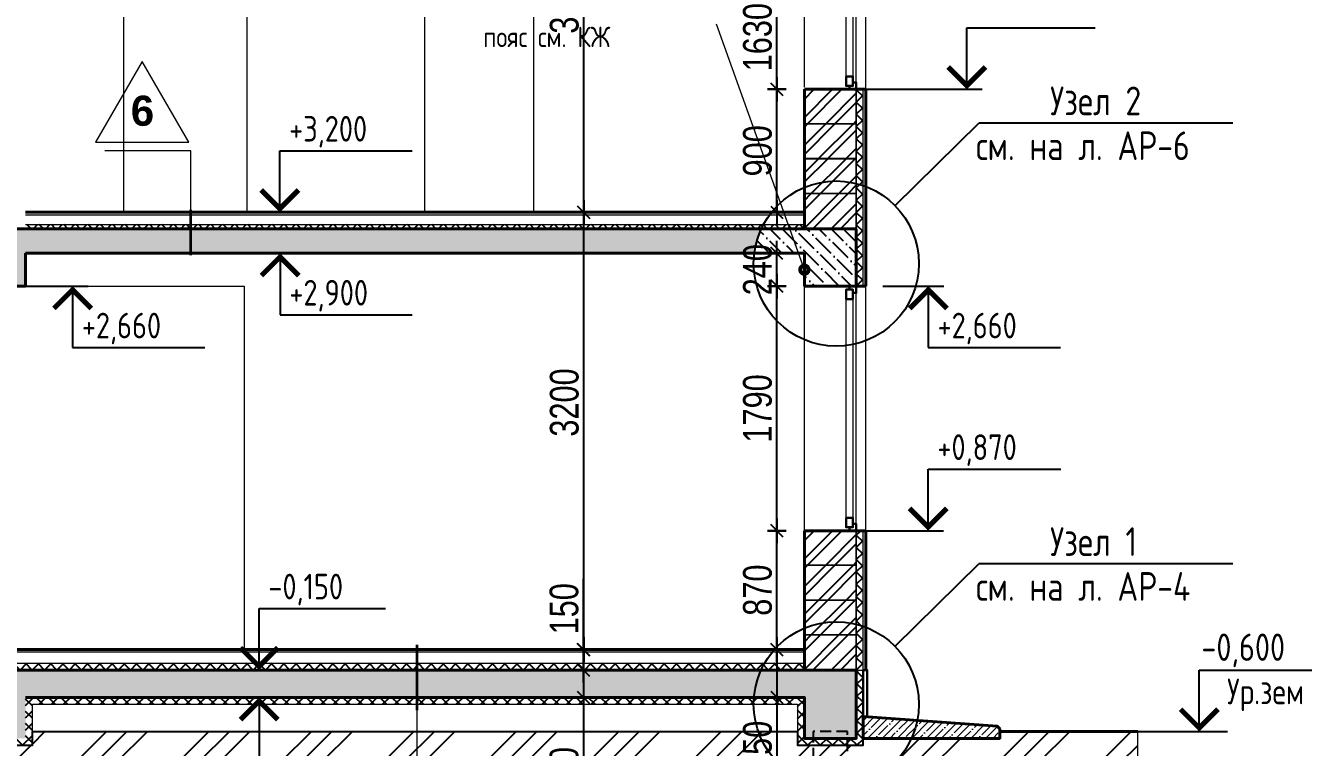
# Model space of a CAD drawing. Extents: x -12289450 to -10763036, y -7834513 to -6150123.
# Drawn here: x -11193412 to -11184059, y -7708437 to -7703154 of the extents above; entities that cross this region are included whole.
import ezdxf
from ezdxf.enums import TextEntityAlignment as Align

# ---------------------------------------------------------------- set-up
doc = ezdxf.new("R2010")
doc.units = 0
doc.header["$LTSCALE"] = 25
doc.header["$PDMODE"] = 35
doc.linetypes.add('HIDDEN', pattern=[9.525, 6.35, -3.175])
doc.linetypes.add('HIDDEN2', pattern=[4.7625, 3.175, -1.5875])
doc.layers.get('DefPoints').update_dxf_attribs({"color": 10, "lineweight": 30})
for name, color, linetype in [('004-ВСПЛИНИИ', 15, 'Continuous'), ('005-РАЗМЕРЫ', 252, 'Continuous'), ('008-ШТРИХОВКА', 252, 'Continuous'), ('Annotation - Text', 7, 'Continuous'), ('Примечания', 7, 'Continuous')]:
    doc.layers.add(name, color=color, linetype=linetype)
for name, color, linetype, lineweight in [('0_Ном_пера__41', 7, 'Continuous', 9), ('___АР Полы_Ном_пера__1', 7, 'Continuous', 5), ('___АР Полы_Ном_пера__41', 7, 'Continuous', 9), ('A-TEXT', 7, 'Continuous', 15), ('SVAYA', 1, 'Continuous', 40), ('text', 1, 'Continuous', 15), ('Интерьер - Лестница_Ном_пера__21', 7, 'Continuous', 40), ('Лестница', 15, 'Continuous', 13), ('СТЕНЫ', 5, 'Continuous', 40), ('тонк', 7, 'Continuous', 20)]:
    doc.layers.add(name, color=color, linetype=linetype, lineweight=lineweight)
doc.layers.add('Окна ArchiCAD_Ном._пера__3', color=7, linetype='Continuous', lineweight=15, true_color=0xff6600)
doc.styles.add('GOST 2.304', font='cs_gost2304.shx')
doc.styles.add('SIMP701', font='simplex701.shx')
doc.styles.add('TXT0', font='txt', dxfattribs={"width": 0.8})
doc.styles.add('СГЕНЕРИР_СТИЛЬ_1', font='arialbd.ttf')
doc.dimstyles.new('Копия(5) РАЗМЕРЫ', dxfattribs={"dimscale": 30, "dimtxt": 7, "dimasz": 0.15, "dimexe": 0, "dimexo": 0, "dimgap": 1.2, "dimtad": 1, "dimdec": 0, "dimzin": 0, "dimdsep": 46, "dimtxsty": 'TXT0', "dimblk1": 'A8MITTA', "dimblk2": 'A8MITTA', "dimsah": 1, "dimcen": 2, "dimse1": 1, "dimse2": 1, "dimadec": 0, "dimazin": 0, "dimtp": 6, "dimtm": 6, "dimtfac": 1, "dimtdec": 0, "dimtofl": 0, "dimtmove": 0, "dimatfit": 3, "dimldrblk": 'A8MITTA', "dimfxl": 0, "dimtolj": 1, "dimtzin": 0, "dimarcsym": 0})

# ---------------------------------------------------------------- blocks, each defined once
blk = doc.blocks.new('A8MITTA', base_point=(3180, 3140))
for p, q in [((3160, 3140), (3200, 3140)), ((3170, 3130), (3190, 3150)), ((3180, 3155), (3180, 3125))]:
    blk.add_line(p, q)
blk = doc.blocks.new('*D112')
at = {"layer": '005-РАЗМЕРЫ', "color": 0, "lineweight": -2, "ltscale": 4, "transparency": 16777216}
blk.add_line((-11187913.4, -7707716.2), (-11187913.4, -7706855.2), dxfattribs=at)
at = {"layer": 'DefPoints', "color": 0, "ltscale": 4, "transparency": 16777216}
for p in [(-11187913.4, -7706850.7), (-11187711.9, -7706850.7), (-11187711.9, -7707720.7)]:
    blk.add_point(p, dxfattribs=at)
at = {"layer": '005-РАЗМЕРЫ', "color": 0, "lineweight": -2, "ltscale": 4, "transparency": 16777216, "xscale": 4.5, "yscale": 4.5, "zscale": 4.5}
for p, rotation in [((-11187913.4, -7706850.7), 90), ((-11187913.4, -7707720.7), 270)]:
    blk.add_blockref('A8MITTA', p, dxfattribs=dict(at, rotation=rotation))
at = {"layer": '005-РАЗМЕРЫ', "color": 0, "lineweight": 25, "ltscale": 4, "transparency": 16777216, "insert": (-11188054.4, -7707285.7), "char_height": 210, "attachment_point": 5, "rotation": 90, "style": 'TXT0'}
blk.add_mtext('\\A1;870', dxfattribs=at)
blk = doc.blocks.new('*D113')
at = {"layer": '005-РАЗМЕРЫ', "color": 0, "lineweight": -2, "ltscale": 4, "transparency": 16777216}
blk.add_line((-11187913.4, -7706846.2), (-11187913.4, -7705065.2), dxfattribs=at)
at = {"layer": 'DefPoints', "color": 0, "ltscale": 4, "transparency": 16777216}
for p in [(-11187913.4, -7705060.7), (-11187711.9, -7705060.7), (-11187711.9, -7706850.7)]:
    blk.add_point(p, dxfattribs=at)
at = {"layer": '005-РАЗМЕРЫ', "color": 0, "lineweight": -2, "ltscale": 4, "transparency": 16777216, "xscale": 4.5, "yscale": 4.5, "zscale": 4.5}
for p, rotation in [((-11187913.4, -7705060.7), 90), ((-11187913.4, -7706850.7), 270)]:
    blk.add_blockref('A8MITTA', p, dxfattribs=dict(at, rotation=rotation))
at = {"layer": '005-РАЗМЕРЫ', "color": 0, "lineweight": 25, "ltscale": 4, "transparency": 16777216, "insert": (-11188054.4, -7705955.7), "char_height": 210, "attachment_point": 5, "rotation": 90, "style": 'TXT0'}
blk.add_mtext('\\A1;1790', dxfattribs=at)
blk = doc.blocks.new('*D114')
at = {"layer": '005-РАЗМЕРЫ', "color": 0, "lineweight": -2, "ltscale": 4, "transparency": 16777216}
blk.add_line((-11187913.4, -7705056.2), (-11187913.4, -7704825), dxfattribs=at)
at = {"layer": 'DefPoints', "color": 0, "ltscale": 4, "transparency": 16777216}
for p in [(-11187913.4, -7704820.5), (-11187711.9, -7704820.5), (-11187711.9, -7705060.7)]:
    blk.add_point(p, dxfattribs=at)
at = {"layer": '005-РАЗМЕРЫ', "color": 0, "lineweight": -2, "ltscale": 4, "transparency": 16777216, "xscale": 4.5, "yscale": 4.5, "zscale": 4.5}
for p, rotation in [((-11187913.4, -7704820.5), 90), ((-11187913.4, -7705060.7), 270)]:
    blk.add_blockref('A8MITTA', p, dxfattribs=dict(at, rotation=rotation))
at = {"layer": '005-РАЗМЕРЫ', "color": 0, "lineweight": 25, "ltscale": 4, "transparency": 16777216, "insert": (-11188054.4, -7704940.6), "char_height": 210, "attachment_point": 5, "rotation": 90, "style": 'TXT0'}
blk.add_mtext('\\A1;240', dxfattribs=at)
blk = doc.blocks.new('*D98')
at = {"layer": '005-РАЗМЕРЫ', "color": 0, "lineweight": -2, "ltscale": 4, "transparency": 16777216}
for p, q in [((-11187913.4, -7707725.2), (-11187913.4, -7708066.2)), ((-11187913.4, -7708070.7), (-11187913.4, -7708674.9))]:
    blk.add_line(p, q, dxfattribs=at)
at = {"layer": 'DefPoints', "color": 0, "ltscale": 4, "transparency": 16777216}
for p in [(-11187913.4, -7707720.7), (-11187711.9, -7707720.7), (-11187711.9, -7708070.7)]:
    blk.add_point(p, dxfattribs=at)
at = {"layer": '005-РАЗМЕРЫ', "color": 0, "lineweight": -2, "ltscale": 4, "transparency": 16777216, "xscale": 4.5, "yscale": 4.5, "zscale": 4.5}
for p, rotation in [((-11187913.4, -7707720.7), 90), ((-11187913.4, -7708070.7), 270)]:
    blk.add_blockref('A8MITTA', p, dxfattribs=dict(at, rotation=rotation))
at = {"layer": '005-РАЗМЕРЫ', "color": 0, "lineweight": 25, "ltscale": 4, "transparency": 16777216, "insert": (-11188054.4, -7708428.9), "char_height": 210, "attachment_point": 5, "rotation": 90, "style": 'TXT0'}
blk.add_mtext('\\A1;350', dxfattribs=at)
blk = doc.blocks.new('*D102')
at = {"layer": '005-РАЗМЕРЫ', "color": 0, "lineweight": -2, "ltscale": 4, "transparency": 16777216}
for p, q in [((-11189329.1, -7707720.7), (-11189329.1, -7707204)), ((-11189329.1, -7707866.2), (-11189329.1, -7707725.2))]:
    blk.add_line(p, q, dxfattribs=at)
at = {"layer": 'DefPoints', "color": 0, "ltscale": 4, "transparency": 16777216}
for p in [(-11189329.1, -7707720.7), (-11189231, -7707720.7), (-11189231, -7707870.7)]:
    blk.add_point(p, dxfattribs=at)
at = {"layer": '005-РАЗМЕРЫ', "color": 0, "lineweight": -2, "ltscale": 4, "transparency": 16777216, "xscale": 4.5, "yscale": 4.5, "zscale": 4.5}
for p, rotation in [((-11189329.1, -7707720.7), 90), ((-11189329.1, -7707870.7), 270)]:
    blk.add_blockref('A8MITTA', p, dxfattribs=dict(at, rotation=rotation))
at = {"layer": '005-РАЗМЕРЫ', "color": 0, "lineweight": 25, "ltscale": 4, "transparency": 16777216, "insert": (-11189470.1, -7707422), "char_height": 210, "attachment_point": 5, "rotation": 90, "style": 'TXT0'}
blk.add_mtext('\\A1;150', dxfattribs=at)
blk = doc.blocks.new('*D103')
at = {"layer": '005-РАЗМЕРЫ', "color": 0, "lineweight": -2, "ltscale": 4, "transparency": 16777216}
for p, q in [((-11189329.1, -7707875.2), (-11189329.1, -7708066.2)), ((-11189329.1, -7708070.7), (-11189329.1, -7708853))]:
    blk.add_line(p, q, dxfattribs=at)
at = {"layer": 'DefPoints', "color": 0, "ltscale": 4, "transparency": 16777216}
for p in [(-11189050.9, -7707870.7), (-11189329.1, -7708070.7), (-11189050.9, -7708070.7)]:
    blk.add_point(p, dxfattribs=at)
at = {"layer": '005-РАЗМЕРЫ', "color": 0, "lineweight": -2, "ltscale": 4, "transparency": 16777216, "xscale": 4.5, "yscale": 4.5, "zscale": 4.5}
for p, rotation in [((-11189329.1, -7707870.7), 90), ((-11189329.1, -7708070.7), 270)]:
    blk.add_blockref('A8MITTA', p, dxfattribs=dict(at, rotation=rotation))
at = {"layer": '005-РАЗМЕРЫ', "color": 0, "lineweight": 25, "ltscale": 4, "transparency": 16777216, "insert": (-11189470.1, -7708621), "char_height": 210, "attachment_point": 5, "rotation": 90, "style": 'TXT0'}
blk.add_mtext('\\A1;200', dxfattribs=at)
blk = doc.blocks.new('*D104')
at = {"layer": '005-РАЗМЕРЫ', "color": 0, "lineweight": -2, "ltscale": 4, "transparency": 16777216}
blk.add_line((-11189327.1, -7707716.2), (-11189327.1, -7704525.2), dxfattribs=at)
at = {"layer": 'DefPoints', "color": 0, "ltscale": 4, "transparency": 16777216}
for p in [(-11189411.9, -7704520.7), (-11189327.1, -7704520.7), (-11189411.9, -7707720.7)]:
    blk.add_point(p, dxfattribs=at)
at = {"layer": '005-РАЗМЕРЫ', "color": 0, "lineweight": -2, "ltscale": 4, "transparency": 16777216, "xscale": 4.5, "yscale": 4.5, "zscale": 4.5}
for p, rotation in [((-11189327.1, -7704520.7), 90), ((-11189327.1, -7707720.7), 270)]:
    blk.add_blockref('A8MITTA', p, dxfattribs=dict(at, rotation=rotation))
at = {"layer": '005-РАЗМЕРЫ', "color": 0, "lineweight": 25, "ltscale": 4, "transparency": 16777216, "insert": (-11189468.1, -7705912.5), "char_height": 210, "attachment_point": 5, "rotation": 90, "style": 'TXT0'}
blk.add_mtext('\\A1;3200', dxfattribs=at)
blk = doc.blocks.new('*D105')
at = {"layer": '005-РАЗМЕРЫ', "color": 0, "lineweight": -2, "ltscale": 4, "transparency": 16777216}
blk.add_line((-11189327.1, -7704516.2), (-11189327.1, -7701525.2), dxfattribs=at)
at = {"layer": 'DefPoints', "color": 0, "ltscale": 4, "transparency": 16777216}
for p in [(-11189327.1, -7701520.7), (-11189132.3, -7701520.7), (-11189132.3, -7704520.7)]:
    blk.add_point(p, dxfattribs=at)
at = {"layer": '005-РАЗМЕРЫ', "color": 0, "lineweight": -2, "ltscale": 4, "transparency": 16777216, "xscale": 4.5, "yscale": 4.5, "zscale": 4.5}
for p, rotation in [((-11189327.1, -7701520.7), 90), ((-11189327.1, -7704520.7), 270)]:
    blk.add_blockref('A8MITTA', p, dxfattribs=dict(at, rotation=rotation))
at = {"layer": '005-РАЗМЕРЫ', "color": 0, "lineweight": 25, "ltscale": 4, "transparency": 16777216, "insert": (-11189468.1, -7702963.8), "char_height": 210, "attachment_point": 5, "rotation": 90, "style": 'TXT0'}
blk.add_mtext('\\A1;3000', dxfattribs=at)
blk = doc.blocks.new('*D118')
at = {"layer": '005-РАЗМЕРЫ', "color": 0, "lineweight": -2, "ltscale": 4, "transparency": 16777216}
blk.add_line((-11187913.4, -7704516.2), (-11187913.4, -7703625.2), dxfattribs=at)
at = {"layer": 'DefPoints', "color": 0, "ltscale": 4, "transparency": 16777216}
for p in [(-11187913.4, -7703620.7), (-11187711.9, -7703620.7), (-11187711.9, -7704520.7)]:
    blk.add_point(p, dxfattribs=at)
at = {"layer": '005-РАЗМЕРЫ', "color": 0, "lineweight": -2, "ltscale": 4, "transparency": 16777216, "xscale": 4.5, "yscale": 4.5, "zscale": 4.5}
for p, rotation in [((-11187913.4, -7703620.7), 90), ((-11187913.4, -7704520.7), 270)]:
    blk.add_blockref('A8MITTA', p, dxfattribs=dict(at, rotation=rotation))
at = {"layer": '005-РАЗМЕРЫ', "color": 0, "lineweight": 25, "ltscale": 4, "transparency": 16777216, "insert": (-11188054.4, -7704070.7), "char_height": 210, "attachment_point": 5, "rotation": 90, "style": 'TXT0'}
blk.add_mtext('\\A1;900', dxfattribs=at)
blk = doc.blocks.new('*D119')
at = {"layer": '005-РАЗМЕРЫ', "color": 0, "lineweight": -2, "ltscale": 4, "transparency": 16777216}
blk.add_line((-11187913.4, -7703616.2), (-11187913.4, -7701995.2), dxfattribs=at)
at = {"layer": 'DefPoints', "color": 0, "ltscale": 4, "transparency": 16777216}
for p in [(-11187913.4, -7701990.7), (-11187711.9, -7701990.7), (-11187711.9, -7703620.7)]:
    blk.add_point(p, dxfattribs=at)
at = {"layer": '005-РАЗМЕРЫ', "color": 0, "lineweight": -2, "ltscale": 4, "transparency": 16777216, "xscale": 4.5, "yscale": 4.5, "zscale": 4.5}
for p, rotation in [((-11187913.4, -7701990.7), 90), ((-11187913.4, -7703620.7), 270)]:
    blk.add_blockref('A8MITTA', p, dxfattribs=dict(at, rotation=rotation))
at = {"layer": '005-РАЗМЕРЫ', "color": 0, "lineweight": 25, "ltscale": 4, "transparency": 16777216, "insert": (-11188054.4, -7703239), "char_height": 210, "attachment_point": 5, "rotation": 90, "style": 'TXT0'}
blk.add_mtext('\\A1;1630', dxfattribs=at)

msp = doc.modelspace()

# ---------------------------------------------------------------- hatches: boundary and pattern name
at = {"layer": '008-ШТРИХОВКА', "lineweight": 25, "ltscale": 4}
h = msp.add_hatch(dxfattribs=at)
h.set_pattern_fill('ANSI32', color=256, scale=15, style=0)
h.set_pattern_definition([(45, (-11187711.93, -7704635.73), (-101.028, 101.028), []), (45, (-11187644.58, -7704635.73), (-101.028, 101.028), [])])
h.paths.add_polyline_path([(-11187331.9, -7701345.7), (-11187511.9, -7701241.7), (-11187511.9, -7701315.7), (-11187461.9, -7701315.7), (-11187461.9, -7701520.7), (-11187331.9, -7701520.7)])
h.paths.add_polyline_path([(-11187331.9, -7701520.7), (-11187511.9, -7701520.7), (-11187511.9, -7701715.7), (-11187331.9, -7701715.7)])
h.paths.add_polyline_path([(-11187511.9, -7701520.7), (-11187711.9, -7701520.7), (-11187711.9, -7701715.7), (-11187511.9, -7701715.7)])
h.paths.add_polyline_path([(-11187331.9, -7703620.7), (-11187381.9, -7703620.7), (-11187711.9, -7703620.7), (-11187711.9, -7703870.7), (-11187331.9, -7703870.7)])
h.paths.add_polyline_path([(-11187331.9, -7703875.7), (-11187711.9, -7703875.7), (-11187711.9, -7704125.7), (-11187331.9, -7704125.7)])
h.paths.add_polyline_path([(-11187331.9, -7704130.7), (-11187711.9, -7704130.7), (-11187711.9, -7704338.3, -0.161795), (-11187331.9, -7704309.7)])
h.paths.add_polyline_path([(-11187331.9, -7704309.7, 0.161795), (-11187711.9, -7704338.3), (-11187711.9, -7704380.7), (-11187331.9, -7704380.7)])
h.paths.add_polyline_path([(-11187331.9, -7704385.7), (-11187711.9, -7704385.7), (-11187711.9, -7704635.7), (-11187331.9, -7704635.7)])
at = {"layer": '008-ШТРИХОВКА', "ltscale": 4}
h = msp.add_hatch(dxfattribs=at)
h.set_pattern_fill('ANSI37', color=256, scale=20, style=0)
h.set_pattern_definition([(45, (-11187331.82, -7705060.72), (-44.9013, 44.9013), []), (135, (-11187331.82, -7705060.72), (-44.9013, -44.9013), [])])
h.paths.add_polyline_path([(-11187281.9, -7704324.6, 0.021531), (-11187331.8, -7704309.8), (-11187331.8, -7705060.7), (-11187281.9, -7705060.7)])
h.paths.add_polyline_path([(-11187281.9, -7703620.7), (-11187331.8, -7703620.7), (-11187331.8, -7704309.8, -0.021531), (-11187281.9, -7704324.6)])
h = msp.add_hatch(dxfattribs=at)
h.set_pattern_fill('ANSI36', color=256, scale=20, angle=90, style=0)
h.set_pattern_definition([(135, (-11198591.93, -7705203.106), (-123.47852, 33.67596), [158.75, -31.75, 0, -31.75])])
h.paths.add_polyline_path([(-11188078.4, -7704820.5, -0.077862), (-11188026.6, -7704640.7), (-11198591.9, -7704640.7), (-11198591.9, -7705060.7), (-11198211.9, -7705060.7), (-11198211.9, -7704820.5), (-11193791.9, -7704820.5), (-11193791.9, -7705060.7), (-11193411.9, -7705060.7), (-11193411.9, -7704820.5)])
h.paths.add_polyline_path([(-11187896.9, -7705203.1), (-11187896.9, -7704678.1), (-11188211.9, -7704678.1), (-11188211.9, -7705203.1)], flags=9)
h.paths.add_polyline_path([(-11193878.2, -7704919.1), (-11193878.2, -7704422.1), (-11194193.2, -7704422.1), (-11194193.2, -7704919.1)], flags=9)
h.paths.add_polyline_path([(-11197836.3, -7705203.1), (-11197836.3, -7704678.1), (-11198151.3, -7704678.1), (-11198151.3, -7705203.1)], flags=9)
h = msp.add_hatch(dxfattribs=at)
h.set_pattern_fill('ANSI37', color=256, scale=20, style=0)
h.set_pattern_definition([(45, (-11198211.93, -7704919.106), (-44.90128, 44.90128), []), (135, (-11198211.93, -7704919.106), (-44.90128, -44.90128), [])])
h.paths.add_polyline_path([(-11193791.9, -7704610.7), (-11198211.9, -7704610.7), (-11198211.9, -7704640.5), (-11193791.9, -7704640.6)])
h.paths.add_polyline_path([(-11188011.6, -7704610.7), (-11193411.9, -7704610.7), (-11193411.9, -7704640.6), (-11188911.9, -7704640.7), (-11188026.6, -7704640.7, -0.013887)])
h.paths.add_polyline_path([(-11187711.9, -7704610.7), (-11188011.6, -7704610.7, 0.013883), (-11188026.6, -7704640.7), (-11187711.9, -7704640.7)])
h.paths.add_polyline_path([(-11193878.2, -7704919.1), (-11193878.2, -7704422.1), (-11194193.2, -7704422.1), (-11194193.2, -7704919.1)], flags=9)
h = msp.add_hatch(dxfattribs=at)
h.set_pattern_fill('ANSI36', color=256, scale=20, angle=90, style=0)
h.set_pattern_definition([(135, (-11188211.87, -7705203.106), (-123.4785, 33.676), [158.75, -31.75, 0, -31.75])])
h.paths.add_polyline_path([(-11187711.9, -7704820.5), (-11187711.9, -7705060.7), (-11187331.9, -7705060.7), (-11187331.9, -7704640.7), (-11188026.6, -7704640.7, 0.077862), (-11188078.4, -7704820.5)])
h.paths.add_polyline_path([(-11187896.9, -7705203.1), (-11187896.9, -7704678.1), (-11188211.9, -7704678.1), (-11188211.9, -7705203.1)], flags=9)
at = {"layer": '008-ШТРИХОВКА', "lineweight": 25, "ltscale": 4}
h = msp.add_hatch(dxfattribs=at)
h.set_pattern_fill('ANSI32', color=256, scale=15, style=0)
h.set_pattern_definition([(45, (-11187711.93, -7707865.72), (-101.028, 101.028), []), (45, (-11187644.58, -7707865.72), (-101.028, 101.028), [])])
h.paths.add_polyline_path([(-11187711.9, -7706850.7), (-11187711.9, -7707100.7), (-11187331.9, -7707100.7), (-11187331.9, -7706850.7), (-11187381.9, -7706850.7)])
h.paths.add_polyline_path([(-11187331.9, -7707355.7), (-11187331.9, -7707105.7), (-11187711.9, -7707105.7), (-11187711.9, -7707355.7)])
h.paths.add_polyline_path([(-11187711.9, -7707360.7), (-11187711.9, -7707563.3, -0.161796), (-11187331.9, -7707534.7), (-11187331.9, -7707360.7)])
h.paths.add_polyline_path([(-11187331.9, -7707610.7), (-11187331.9, -7707534.7, 0.161796), (-11187711.9, -7707563.3), (-11187711.9, -7707610.7)])
h.paths.add_polyline_path([(-11187711.9, -7707615.7), (-11187711.9, -7707865.7), (-11187331.9, -7707865.7), (-11187331.9, -7707615.7)])
at = {"layer": '008-ШТРИХОВКА', "ltscale": 4}
h = msp.add_hatch(dxfattribs=at)
h.set_pattern_fill('ANSI37', color=256, scale=20, style=0)
h.set_pattern_definition([(45, (-11187331.93, -7707870.72), (-44.9013, 44.9013), []), (135, (-11187331.93, -7707870.72), (-44.9013, -44.9013), [])])
h.paths.add_polyline_path([(-11187331.9, -7706850.7), (-11187281.9, -7706850.7), (-11187281.9, -7707870.7), (-11187331.9, -7707870.7)])
h = msp.add_hatch(dxfattribs=at)
h.set_pattern_fill('ANSI37', color=256, scale=20, style=0)
h.set_pattern_definition([(45, (-11198211.93, -7707870.72), (-44.90128, 44.90128), []), (135, (-11198211.93, -7707870.72), (-44.90128, -44.90128), [])])
h.paths.add_polyline_path([(-11191702.5, -7707870.7), (-11191702.5, -7707844.2), (-11191726, -7707820.7), (-11191805.9, -7707820.7), (-11192921.9, -7707820.7), (-11193791.9, -7707820.7), (-11198211.9, -7707820.7), (-11198211.9, -7707870.7)])
h.paths.add_polyline_path([(-11188028.9, -7707870.7, -0.023254), (-11188003.3, -7707820.7), (-11191679, -7707820.7), (-11191702.5, -7707844.2), (-11191702.5, -7707870.7)])
h.paths.add_polyline_path([(-11188003.3, -7707820.7, 0.023254), (-11188028.9, -7707870.7), (-11187711.9, -7707870.7), (-11187711.9, -7707820.7)])
h = msp.add_hatch(dxfattribs=at)
h.set_pattern_fill('ANSI37', color=256, scale=20, style=0)
h.set_pattern_definition([(45, (-11198641.93, -7708420.72), (-44.90128, 44.90128), []), (135, (-11198641.93, -7708420.72), (-44.90128, -44.90128), [])])
h.paths.add_polyline_path([(-11193791.9, -7708070.7), (-11198211.9, -7708070.7), (-11198211.9, -7708370.7), (-11198276.9, -7708370.7), (-11198276.9, -7708420.7), (-11198161.9, -7708420.7), (-11198161.9, -7708120.7), (-11193841.9, -7708120.7), (-11193841.9, -7708420.7), (-11193726.9, -7708420.7), (-11193726.9, -7708370.7), (-11193791.9, -7708370.7)])
h.paths.add_polyline_path([(-11198276.9, -7708370.7), (-11198526.9, -7708370.7), (-11198526.9, -7708420.7), (-11198276.9, -7708420.7)])
h.paths.add_polyline_path([(-11198526.9, -7708370.7), (-11198591.9, -7708370.7), (-11198591.9, -7707870.7), (-11198641.9, -7707870.7), (-11198641.9, -7708210.7), (-11198641.9, -7708420.7), (-11198526.9, -7708420.7)])
h.paths.add_polyline_path([(-11193476.9, -7708370.7), (-11193726.9, -7708370.7), (-11193726.9, -7708420.7), (-11193476.9, -7708420.7)])
h.paths.add_polyline_path([(-11193361.9, -7708120.7), (-11191726, -7708120.7), (-11191702.5, -7708097.2), (-11191702.5, -7708070.7), (-11193411.9, -7708070.7), (-11193411.9, -7708370.7), (-11193476.9, -7708370.7), (-11193476.9, -7708420.7), (-11193361.9, -7708420.7)])
h.paths.add_polyline_path([(-11188081, -7708070.7), (-11191702.5, -7708070.7), (-11191702.5, -7708097.2), (-11191679, -7708120.7), (-11188083.1, -7708120.7, -0.020714)])
h.paths.add_polyline_path([(-11187711.9, -7708070.7), (-11188081, -7708070.7, 0.020714), (-11188083.1, -7708120.7), (-11187761.9, -7708120.7), (-11187761.9, -7708420.7), (-11187646.9, -7708420.7), (-11187646.9, -7708370.7), (-11187711.9, -7708370.7)])
h.paths.add_polyline_path([(-11187396.9, -7708370.7), (-11187646.9, -7708370.7), (-11187646.9, -7708420.7), (-11187396.9, -7708420.7)])
h.paths.add_polyline_path([(-11187281.9, -7707870.7), (-11187331.9, -7707870.7), (-11187331.9, -7708370.7), (-11187396.9, -7708370.7), (-11187396.9, -7708420.7), (-11187281.9, -7708420.7)])
h = msp.add_hatch(dxfattribs=at)
h.set_pattern_fill('ANSI36', color=256, scale=20, angle=90, style=0)
h.set_pattern_definition([(135, (-11198591.93, -7708370.72), (-123.47852, 33.67596), [158.75, -31.75, 0, -31.75])])
h.paths.add_polyline_path([(-11198211.9, -7708070.7), (-11193791.9, -7708070.7), (-11193791.9, -7708370.7), (-11193726.9, -7708370.7), (-11193726.9, -7708320.7), (-11193476.9, -7708320.7), (-11193476.9, -7708370.7), (-11193411.9, -7708370.7), (-11193411.9, -7708070.7), (-11188911.9, -7708070.7), (-11188081, -7708070.7, -0.086147), (-11188028.9, -7707870.7), (-11198211.9, -7707870.7), (-11198591.9, -7707870.7), (-11198591.9, -7708370.7), (-11198526.9, -7708370.7), (-11198526.9, -7708320.7), (-11198276.9, -7708320.7), (-11198276.9, -7708370.7), (-11198211.9, -7708370.7)])
h.paths.add_polyline_path([(-11198276.9, -7708320.7), (-11198526.9, -7708320.7), (-11198526.9, -7708370.7), (-11198276.9, -7708370.7)], flags=17)
h.paths.add_polyline_path([(-11193476.9, -7708320.7), (-11193726.9, -7708320.7), (-11193726.9, -7708370.7), (-11193476.9, -7708370.7)], flags=17)
h.paths.add_polyline_path([(-11187331.9, -7707870.7), (-11188028.9, -7707870.7, 0.086147), (-11188081, -7708070.7), (-11187711.9, -7708070.7), (-11187711.9, -7708370.7), (-11187646.9, -7708370.7), (-11187646.9, -7708320.7), (-11187396.9, -7708320.7), (-11187396.9, -7708370.7), (-11187331.9, -7708370.7)])
h.paths.add_polyline_path([(-11187396.9, -7708320.7), (-11187646.9, -7708320.7), (-11187646.9, -7708370.7), (-11187396.9, -7708370.7)], flags=17)
at = {"layer": '008-ШТРИХОВКА', "lineweight": 9}
h = msp.add_hatch(dxfattribs=at)
h.set_pattern_fill('ANSI35', color=251, scale=12, style=0)
h.set_pattern_definition([(45, (-11199641.93, -7708370.72), (-53.88154, 53.88154), []), (45, (-11199588.046, -7708370.72), (-53.88154, 53.88154), [95.25, -19.05, 0, -19.05])])
h.paths.add_polyline_path([(-11187281.9, -7708210.7), (-11186301.9, -7708280.7), (-11186281.9, -7708300.7), (-11186281.9, -7708320.7), (-11187281.9, -7708320.7)])
h.paths.add_polyline_path([(-11187281.9, -7708320.7), (-11186281.9, -7708320.7), (-11186281.9, -7708370.7), (-11187281.9, -7708370.7)])
at = {"layer": '008-ШТРИХОВКА', "linetype": 'Continuous', "ltscale": 3}
h = msp.add_hatch(dxfattribs=at)
h.set_pattern_fill('GROUNDBORDER', color=0, scale=33.333333, style=0, pattern_type=2)
h.set_pattern_definition([(45, (0, 0), (-374.99994, 374.99994), []), (45, (150, 0), (-374.99994, 374.99994), []), (45, (-450, 0), (-374.99994, 374.99994), [])])
h.paths.add_polyline_path([(-11200651.8, -7708320.7), (-11199641.9, -7708320.7), (-11199641.9, -7708370.7), (-11198641.9, -7708370.7), (-11198641.9, -7708420.7), (-11198161.9, -7708420.7), (-11198161.9, -7708320.7), (-11193841.9, -7708320.7), (-11193841.9, -7708420.7), (-11193361.9, -7708420.7), (-11193361.9, -7708320.7), (-11187761.9, -7708320.7), (-11187761.9, -7708420.7), (-11187281.9, -7708420.7), (-11187281.9, -7708370.7), (-11186281.9, -7708370.7), (-11186281.9, -7708320.7), (-11185272.1, -7708320.7), (-11185272.1, -7708320.7), (-11185272.1, -7708545.7), (-11186056.9, -7708545.7), (-11186056.9, -7708595.7), (-11187056.9, -7708595.7), (-11187056.9, -7708645.7), (-11187986.9, -7708645.7), (-11187986.9, -7708545.7), (-11193136.9, -7708545.7), (-11193136.9, -7708645.7), (-11194066.9, -7708645.7), (-11194066.9, -7708545.7), (-11197936.9, -7708545.7), (-11197936.9, -7708645.7), (-11198866.9, -7708645.7), (-11198866.9, -7708595.7), (-11199866.9, -7708595.7), (-11199866.9, -7708545.7), (-11200651.8, -7708545.7)], flags=0)

# ---------------------------------------------------------------- linework, layer by layer
at = {"lineweight": 25, "ltscale": 20, "const_width": 60}
msp.add_lwpolyline([(-11187696.9, -7704940.6, -1), (-11187726.9, -7704940.6, -1)], format="xyb", close=True, dxfattribs=at)
at = {"layer": '004-ВСПЛИНИИ', "color": 1}
for p, q in [((-11187048.4, -7704471.8), (-11186436, -7703868.6)), ((-11184576.8, -7703868.5), (-11186436, -7703868.6)), ((-11187048.4, -7707696.8), (-11186436, -7707093.6)), ((-11184576.8, -7707093.5), (-11186436, -7707093.6))]:
    msp.add_line(p, q, dxfattribs=at)
at = {"layer": '004-ВСПЛИНИИ', "color": 0, "lineweight": 0}
msp.add_lwpolyline([(-11185272.1, -7709059), (-11185272.1, -7708693.4), (-11185373.2, -7708651.1), (-11185171.9, -7708636.9), (-11185272.1, -7708600.9), (-11185272.1, -7708320.7)], dxfattribs=at)
at = {"layer": '004-ВСПЛИНИИ', "color": 1}
for centre in [(-11187478.9, -7704895.8), (-11187478.9, -7708120.8)]:
    msp.add_circle(centre, 604.2, dxfattribs=at)
at = {"layer": '008-ШТРИХОВКА', "color": 0, "linetype": 'Continuous', "ltscale": 3}
msp.add_lwpolyline([(-11200651.8, -7708320.7), (-11199641.9, -7708320.7), (-11199641.9, -7708370.7), (-11198641.9, -7708370.7), (-11198641.9, -7708420.7), (-11198161.9, -7708420.7), (-11198161.9, -7708320.7), (-11193841.9, -7708320.7), (-11193841.9, -7708420.7), (-11193361.9, -7708420.7), (-11193361.9, -7708320.7), (-11187761.9, -7708320.7), (-11187761.9, -7708420.7), (-11187281.9, -7708420.7), (-11187281.9, -7708370.7), (-11186281.9, -7708370.7), (-11186281.9, -7708320.7), (-11185272.1, -7708320.7)], dxfattribs=at)
at = {"layer": '0_Ном_пера__41', "linetype": 'Continuous'}
for p, q in [((-11192202.6, -7704069.7), (-11192831.3, -7704069.7)), ((-11192202.6, -7704835.3), (-11192202.6, -7704069.7)), ((-11190546.2, -7709880.5), (-11190546.2, -7707769.6))]:
    msp.add_line(p, q, dxfattribs=at)
at = {"layer": '___АР Полы_Ном_пера__41', "linetype": 'Continuous'}
for p, q in [((-11192558.3, -7703416.2), (-11192900, -7704008)), ((-11192216.7, -7704008), (-11192558.3, -7703416.2)), ((-11192900, -7704008), (-11192216.7, -7704008))]:
    msp.add_line(p, q, dxfattribs=at)
at = {"layer": 'A-TEXT', "color": 7, "const_width": 20}
for points in [[(-11192202.6, -7704835.3), (-11192202.6, -7704501.4)], [(-11190546.2, -7708165.2), (-11190546.2, -7707685.8)]]:
    msp.add_lwpolyline(points, dxfattribs=at)
at = {"layer": 'SVAYA', "linetype": 'HIDDEN2', "lineweight": 25}
msp.add_lwpolyline([(-11187396.9, -7709059), (-11187396.9, -7708320.7), (-11187646.9, -7708320.7), (-11187646.9, -7709059)], dxfattribs=at)
at = {"layer": 'Интерьер - Лестница_Ном_пера__21', "linetype": 'Continuous'}
for points in [[(-11187281.9, -7708210.7), (-11187281.9, -7708210.7), (-11187281.9, -7708370.7), (-11186281.9, -7708370.7), (-11186281.9, -7708300.7), (-11186301.9, -7708280.7), (-11187281.9, -7708210.7)], [(-11185272.1, -7708320.7), (-11186281.9, -7708320.7)]]:
    msp.add_lwpolyline(points, dxfattribs=at)
at = {"layer": 'Интерьер - Лестница_Ном_пера__21', "linetype": 'HIDDEN', "lineweight": 20}
msp.add_lwpolyline([(-11187281.9, -7708210.7), (-11187281.9, -7708210.7), (-11187281.9, -7708370.7), (-11186281.9, -7708370.7), (-11186281.9, -7708300.7), (-11186301.9, -7708280.7), (-11187281.9, -7708210.7)], dxfattribs=at)
at = {"layer": 'Интерьер - Лестница_Ном_пера__21', "linetype": 'HIDDEN2', "lineweight": 5}
msp.add_lwpolyline([(-11193361.9, -7708320.7), (-11187761.9, -7708320.7)], dxfattribs=at)
at = {"layer": 'Лестница', "lineweight": 18, "ltscale": 4}
for points in [[(-11192691.9, -7704520.7), (-11192691.9, -7702420.7), (-11191791.9, -7702420.7), (-11191791.9, -7704520.7)], [(-11189691.9, -7704520.7), (-11189691.9, -7702420.7), (-11190491.9, -7702420.7), (-11190491.9, -7704520.7)]]:
    msp.add_lwpolyline(points, dxfattribs=at)
at = {"layer": 'Окна ArchiCAD_Ном._пера__3', "linetype": 'Continuous'}
for points in [[(-11187406.9, -7702085.7), (-11187356.9, -7702085.7), (-11187356.9, -7703525.7), (-11187406.9, -7703525.7)], [(-11187406.9, -7705155.7), (-11187356.9, -7705155.7), (-11187356.9, -7706755.7), (-11187406.9, -7706755.7)]]:
    msp.add_lwpolyline(points, close=True, dxfattribs=at)
for points in [[(-11187331.9, -7703570.7), (-11187331.5, -7702040.7)], [(-11187381.9, -7706825.7), (-11187381.9, -7706850.7), (-11187331.9, -7706850.7), (-11187331.8, -7705060.7), (-11187381.9, -7705060.7), (-11187381.9, -7705085.7)]]:
    msp.add_lwpolyline(points, dxfattribs=at)
at = {"layer": 'Окна ArchiCAD_Ном._пера__3', "linetype": 'Continuous', "lineweight": 30}
for points in [[(-11187406.9, -7703525.7), (-11187356.9, -7703525.7), (-11187356.9, -7703595.7), (-11187406.9, -7703595.7)], [(-11187331.9, -7703620.7), (-11187331.9, -7703570.7), (-11187331.9, -7703570.7), (-11187356.9, -7703570.7), (-11187356.9, -7703595.7), (-11187381.9, -7703595.7), (-11187381.9, -7703620.7)], [(-11187406.9, -7705155.7), (-11187356.9, -7705155.7), (-11187356.9, -7705085.7), (-11187406.9, -7705085.7)], [(-11187331.9, -7705060.7), (-11187331.9, -7705110.7), (-11187331.9, -7705110.7), (-11187356.9, -7705110.7), (-11187356.9, -7705085.7), (-11187381.9, -7705085.7), (-11187381.9, -7705060.7)], [(-11187406.9, -7706755.7), (-11187356.9, -7706755.7), (-11187356.9, -7706825.7), (-11187406.9, -7706825.7)], [(-11187331.9, -7706850.7), (-11187331.9, -7706800.7), (-11187331.9, -7706800.7), (-11187356.9, -7706800.7), (-11187356.9, -7706825.7), (-11187381.9, -7706825.7), (-11187381.9, -7706850.7)]]:
    msp.add_lwpolyline(points, close=True, dxfattribs=at)
at = {"layer": 'Примечания', "linetype": 'Continuous', "lineweight": 25, "ltscale": 75}
for p, q in [((-11186522.6, -7703620.7), (-11186522.6, -7703170.7)), ((-11186522.6, -7703170.7), (-11185583.2, -7703170.7)), ((-11187261.9, -7703620.7), (-11186410.1, -7703620.7)), ((-11191550.3, -7704520.7), (-11191550.3, -7704070.7)), ((-11191550.3, -7704070.7), (-11190582.8, -7704070.7)), ((-11191553.5, -7704520.7), (-11191437.8, -7704520.7)), ((-11191688.6, -7704820.5), (-11191436.2, -7704820.5)), ((-11191548.7, -7704820.5), (-11191548.7, -7705270.5)), ((-11193506.3, -7705060.7), (-11192954.9, -7705060.7)), ((-11193067.4, -7705060.7), (-11193067.4, -7705510.7)), ((-11187136.6, -7705060.7), (-11186692.2, -7705060.7)), ((-11186804.7, -7705060.7), (-11186804.7, -7705510.7)), ((-11191548.7, -7705270.5), (-11190581.2, -7705270.5)), ((-11193067.4, -7705510.7), (-11192099.9, -7705510.7)), ((-11186804.7, -7705510.7), (-11185837.2, -7705510.7)), ((-11186806, -7706850.7), (-11186806, -7706400.7)), ((-11186806, -7706400.7), (-11185833.8, -7706400.7)), ((-11187540.9, -7706850.7), (-11186693.5, -7706850.7)), ((-11191702.5, -7707870.7), (-11191702.5, -7707420.7)), ((-11191702.5, -7707420.7), (-11190777.2, -7707420.7)), ((-11184821.4, -7708320.7), (-11184821.4, -7707870.7)), ((-11184821.4, -7707870.7), (-11183853.9, -7707870.7)), ((-11191702.5, -7708070.7), (-11191702.5, -7708767.9)), ((-11185272.1, -7708320.7), (-11184614.7, -7708320.7))]:
    msp.add_line(p, q, dxfattribs=at)
at = {"layer": 'Примечания', "linetype": 'Continuous', "lineweight": 25, "ltscale": 75, "const_width": 37.5}
for points in [[(-11186659.3, -7703457.5), (-11186522.6, -7703594.2), (-11186385.9, -7703457.5)], [(-11191687, -7704357.5), (-11191550.3, -7704494.2), (-11191413.5, -7704357.5)], [(-11191411.9, -7704983.7), (-11191548.7, -7704847), (-11191685.4, -7704983.7)], [(-11192930.7, -7705224), (-11193067.4, -7705087.2), (-11193204.2, -7705224)], [(-11186668, -7705224), (-11186804.7, -7705087.2), (-11186941.5, -7705224)], [(-11186942.7, -7706687.5), (-11186806, -7706824.2), (-11186669.2, -7706687.5)], [(-11191839.2, -7707707.5), (-11191702.5, -7707844.2), (-11191565.7, -7707707.5)], [(-11191565.7, -7708234), (-11191702.5, -7708097.2), (-11191839.2, -7708234)], [(-11184684.7, -7708157.5), (-11184821.4, -7708294.2), (-11184958.1, -7708157.5)]]:
    msp.add_lwpolyline(points, dxfattribs=at)
at = {"layer": 'СТЕНЫ', "ltscale": 3}
for p, q in [((-11188911.9, -7704640.7), (-11198592.1, -7704640.5)), ((-11187331.9, -7705060.7), (-11187331.9, -7704640.7)), ((-11193411.9, -7704820.5), (-11187711.9, -7704820.5)), ((-11193411.9, -7705060.7), (-11193411.9, -7704820.5)), ((-11187711.9, -7704820.5), (-11187711.9, -7705060.7)), ((-11193791.9, -7705060.7), (-11193411.9, -7705060.7)), ((-11187711.9, -7705060.7), (-11187331.9, -7705060.7)), ((-11187331.9, -7708370.7), (-11187331.9, -7707870.7)), ((-11193411.9, -7708070.7), (-11188911.9, -7708070.7)), ((-11191421.9, -7708070.7), (-11190217.1, -7708070.7)), ((-11187711.9, -7708370.7), (-11187331.9, -7708370.7))]:
    msp.add_line(p, q, dxfattribs=at)
at = {"layer": 'СТЕНЫ', "lineweight": 9, "ltscale": 4}
for p, q in [((-11187281.9, -7708420.7), (-11187281.9, -7707870.7)), ((-11193361.9, -7708420.7), (-11193361.9, -7708120.7)), ((-11193361.9, -7708120.7), (-11187761.9, -7708120.7)), ((-11187761.9, -7708120.7), (-11187761.9, -7708420.7)), ((-11193841.9, -7708420.7), (-11193361.9, -7708420.7)), ((-11187761.9, -7708420.7), (-11187281.9, -7708420.7))]:
    msp.add_line(p, q, dxfattribs=at)
at = {"layer": 'СТЕНЫ', "lineweight": 9, "ltscale": 3}
for points in [[(-11187711.9, -7703605.7), (-11187711.9, -7701975.7)], [(-11187261.9, -7703620.7), (-11187261.9, -7701990.7)]]:
    msp.add_lwpolyline(points, dxfattribs=at)
at = {"layer": 'СТЕНЫ', "lineweight": 9, "ltscale": 4}
for points in [[(-11187711.9, -7703870.7), (-11187331.9, -7703870.7), (-11187331.9, -7703620.7), (-11187711.9, -7703620.7)], [(-11187711.9, -7704125.7), (-11187331.9, -7704125.7), (-11187331.9, -7703875.7), (-11187711.9, -7703875.7)], [(-11187711.9, -7704380.7), (-11187331.9, -7704380.7), (-11187331.9, -7704130.7), (-11187711.9, -7704130.7)], [(-11187711.9, -7704635.7), (-11187331.9, -7704635.7), (-11187331.9, -7704385.7), (-11187711.9, -7704385.7)], [(-11187711.9, -7707100.7), (-11187331.9, -7707100.7), (-11187331.9, -7706850.7), (-11187711.9, -7706850.7)], [(-11187711.9, -7707355.7), (-11187331.9, -7707355.7), (-11187331.9, -7707105.7), (-11187711.9, -7707105.7)], [(-11187711.9, -7707610.7), (-11187331.9, -7707610.7), (-11187331.9, -7707360.7), (-11187711.9, -7707360.7)], [(-11187711.9, -7707865.7), (-11187331.9, -7707865.7), (-11187331.9, -7707615.7), (-11187711.9, -7707615.7)]]:
    msp.add_lwpolyline(points, close=True, dxfattribs=at)
at = {"layer": 'СТЕНЫ', "ltscale": 3}
for points in [[(-11187711.9, -7703620.7), (-11187711.9, -7704640.7)], [(-11187711.9, -7703620.7), (-11187261.9, -7703620.7)], [(-11187261.9, -7703620.7), (-11187261.9, -7705060.7)], [(-11191805.9, -7704640.7), (-11187331.9, -7704640.7)], [(-11187711.9, -7705060.7), (-11187261.9, -7705060.7)], [(-11187711.9, -7706850.7), (-11187711.9, -7707870.7)], [(-11187711.9, -7706850.7), (-11187261.9, -7706850.7)], [(-11187261.9, -7706850.7), (-11187261.9, -7707870.7)], [(-11198211.9, -7707870.7), (-11187331.9, -7707870.7)], [(-11187331.9, -7708070.7), (-11187331.9, -7708370.7), (-11187711.9, -7708370.7), (-11187711.9, -7708070.7), (-11191721.9, -7708070.7)]]:
    msp.add_lwpolyline(points, dxfattribs=at)
at = {"layer": 'СТЕНЫ', "lineweight": 15, "ltscale": 3}
for points in [[(-11187331.9, -7703620.7), (-11187331.9, -7705060.7)], [(-11187281.9, -7705060.7), (-11187281.9, -7703620.7)], [(-11187711.9, -7706850.7), (-11187711.9, -7705060.7)], [(-11187261.9, -7706850.7), (-11187261.9, -7705060.7)], [(-11187261.9, -7706850.7), (-11187261.9, -7705150.7)], [(-11187331.9, -7706850.7), (-11187331.9, -7707870.7), (-11187281.9, -7707870.7), (-11187281.9, -7706850.7)]]:
    msp.add_lwpolyline(points, dxfattribs=at)
at = {"layer": 'СТЕНЫ', "ltscale": 4}
for points in [[(-11187711.9, -7704520.7), (-11193411.9, -7704520.7)], [(-11187711.9, -7707720.7), (-11193791.9, -7707720.7)]]:
    msp.add_lwpolyline(points, dxfattribs=at)
at = {"layer": 'СТЕНЫ', "lineweight": 9, "ltscale": 4}
for points in [[(-11187711.9, -7704540.7), (-11193411.9, -7704540.7)], [(-11193411.9, -7704610.7), (-11187711.9, -7704610.7)], [(-11187711.9, -7707740.7), (-11193791.9, -7707740.7)], [(-11193791.9, -7707820.7), (-11192085.9, -7707820.7)], [(-11192921.9, -7707820.7), (-11191805.9, -7707820.7)], [(-11192921.9, -7707820.7), (-11192085.9, -7707820.7)], [(-11191805.9, -7707820.7), (-11187711.9, -7707820.7)]]:
    msp.add_lwpolyline(points, dxfattribs=at)
at = {"layer": 'СТЕНЫ', "lineweight": 15, "ltscale": 3}
msp.add_lwpolyline([(-11198591.9, -7705060.7), (-11198591.9, -7704640.7), (-11187331.9, -7704640.7), (-11187331.8, -7705060.7), (-11187711.9, -7705060.7), (-11187711.9, -7704820.5), (-11193411.9, -7704820.5), (-11193411.9, -7705060.7), (-11193791.9, -7705060.7), (-11193791.9, -7704820.5), (-11198211.9, -7704820.5), (-11198211.9, -7705060.7), (-11198592.1, -7705060.7)], close=True, dxfattribs=at)
at = {"layer": 'СТЕНЫ', "lineweight": 0, "ltscale": 3}
msp.add_lwpolyline([(-11193411.9, -7705060.7), (-11191811.9, -7705060.7), (-11191811.9, -7707720.7)], dxfattribs=at)
at = {"layer": 'СТЕНЫ', "lineweight": 30, "ltscale": 3}
msp.add_lwpolyline([(-11187281.9, -7707870.7), (-11187251.9, -7707870.7), (-11187251.9, -7708212.9), (-11187281.9, -7708210.7), (-11187281.9, -7707870.7)], dxfattribs=at)
at = {"layer": 'тонк', "lineweight": 9, "ltscale": 50}
msp.add_line((-11187711.9, -7704940.6), (-11188354.2, -7703143.3), dxfattribs=at)

# ---------------------------------------------------------------- texts
at = {"layer": '___АР Полы_Ном_пера__1', "style": 'СГЕНЕРИР_СТИЛЬ_1'}
msp.add_text('6', height=220, dxfattribs=at).set_placement((-11192641.8, -7703887.3))
at = {"layer": 'Annotation - Text', "color": 0, "lineweight": 25, "style": 'GOST 2.304'}
for s, p in [('Узел 2', (-11185913.1, -7703810.5)), ('см. на л. AР-6', (-11186455.8, -7704138.7)), ('Узел 1 ', (-11185913.2, -7707035.5)), ('см. на л. AР-4', (-11186455.8, -7707363.7))]:
    msp.add_text(s, height=210, dxfattribs=at).set_placement(p)
at = {"layer": 'text', "color": 7, "lineweight": 30, "style": 'SIMP701', "width": 0.8}
msp.add_text('пояс см. КЖ', height=150, dxfattribs=at).set_placement((-11190062.7, -7703312.1))
at = {"layer": 'Примечания', "linetype": 'Continuous', "lineweight": 25, "ltscale": 75, "style": 'GOST 2.304'}
for s, height, p in [('+3,200', 187.5, (-11191482.8, -7704003.2)), ('+2,900', 187.5, (-11191481.2, -7705203)), ('+2,660', 187.5, (-11192999.9, -7705443.2)), ('+2,660', 187.5, (-11186737.2, -7705443.2)), ('+0,870', 187.5, (-11186738.5, -7706333.2)), ('-0,150', 187.5, (-11191635, -7707353.2)), ('-0,600', 200, (-11184806.4, -7707803.2))]:
    msp.add_text(s, height=height, dxfattribs=at).set_placement(p)
msp.add_text('Ур.зем', height=187.5, dxfattribs=at).set_placement((-11184618.1, -7707933.1), align=Align.TOP_LEFT)

# ---------------------------------------------------------------- dimensions: what is measured, and where the dimension line sits
at = {"layer": '005-РАЗМЕРЫ', "lineweight": 25, "ltscale": 4}
for base, p1, p2, picture, middle in [((-11189327.1, -7701520.7), (-11189132.3, -7704520.7), (-11189132.3, -7701520.7), '*D105', (-11189327.1, -7702963.8)), ((-11187913.4, -7701990.7), (-11187711.9, -7703620.7), (-11187711.9, -7701990.7), '*D119', (-11187913.4, -7703239)), ((-11189327.1, -7704520.7), (-11189411.9, -7707720.7), (-11189411.9, -7704520.7), '*D104', (-11189327.1, -7705912.5)), ((-11187913.4, -7704820.5), (-11187711.9, -7705060.7), (-11187711.9, -7704820.5), '*D114', (-11187913.4, -7704940.6)), ((-11187913.4, -7706850.7), (-11187711.9, -7707720.7), (-11187711.9, -7706850.7), '*D112', (-11187913.4, -7707285.7)), ((-11189329.1, -7707720.7), (-11189231, -7707870.7), (-11189231, -7707720.7), '*D102', (-11189329.1, -7707422)), ((-11187913.4, -7707720.7), (-11187711.9, -7708070.7), (-11187711.9, -7707720.7), '*D98', (-11187913.4, -7708428.9)), ((-11189329.1, -7708070.7), (-11189050.9, -7707870.7), (-11189050.9, -7708070.7), '*D103', (-11189329.1, -7708621))]:
    dim = msp.add_linear_dim(base=base, p1=p1, p2=p2, angle=90, dimstyle='Копия(5) РАЗМЕРЫ', dxfattribs=at)
    dim.commit()
    dim.dimension.update_dxf_attribs({"geometry": picture, "text_midpoint": middle, "dimtype": 160})
for base, p1, p2, picture, middle in [((-11187913.4, -7703620.7), (-11187711.9, -7704520.7), (-11187711.9, -7703620.7), '*D118', (-11188054.4, -7704070.7)), ((-11187913.4, -7705060.7), (-11187711.9, -7706850.7), (-11187711.9, -7705060.7), '*D113', (-11188054.4, -7705955.7))]:
    dim = msp.add_linear_dim(base=base, p1=p1, p2=p2, angle=90, dimstyle='Копия(5) РАЗМЕРЫ', dxfattribs=at)
    dim.commit()
    dim.dimension.update_dxf_attribs({"geometry": picture, "text_midpoint": middle})

doc.saveas('drawing.dxf')
